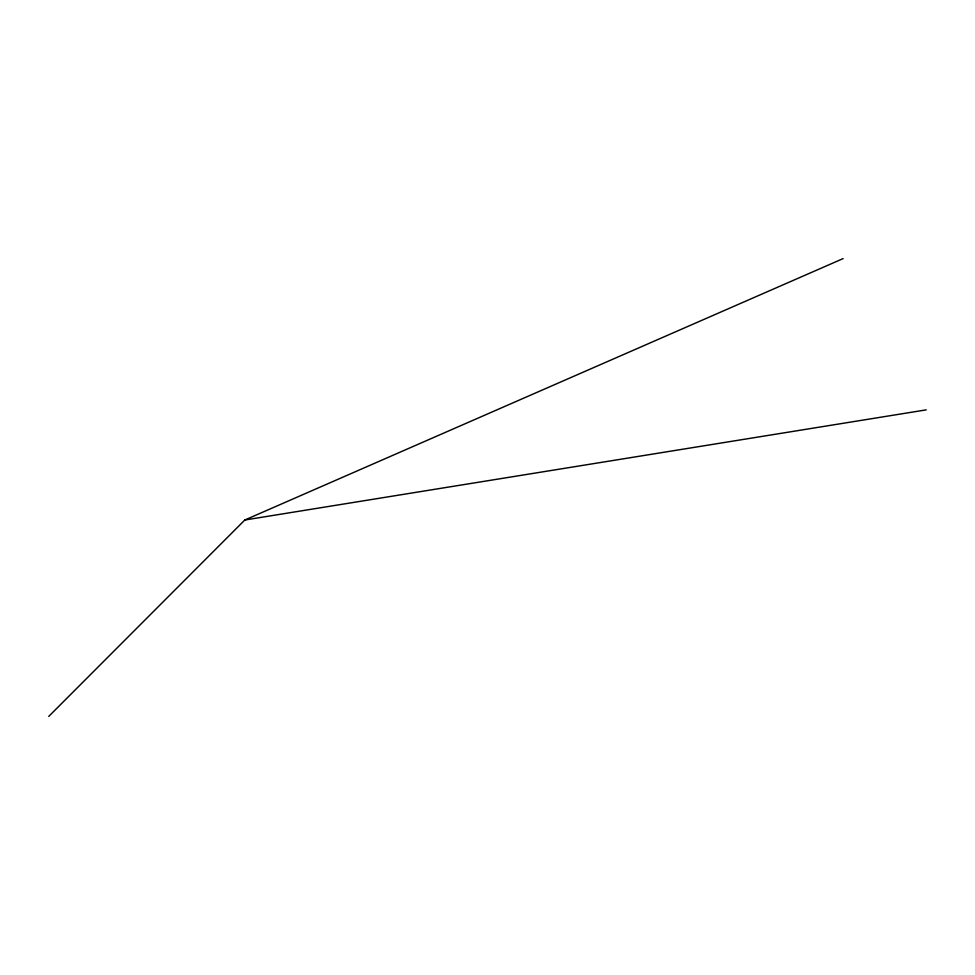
<?xml version="1.0" encoding="UTF-8"?>
<svg xmlns="http://www.w3.org/2000/svg" width="975" height="975" viewBox="0 0 975 975"><rect width="100%" height="100%" fill="white"/><g stroke="black" fill="none" stroke-linecap="round" stroke-linejoin="round"><path stroke-width="1.46" d="M48.75 716.406L244.822 520.004L843.131 258.594M244.822 520.004L926.25 409.866"/></g></svg>
